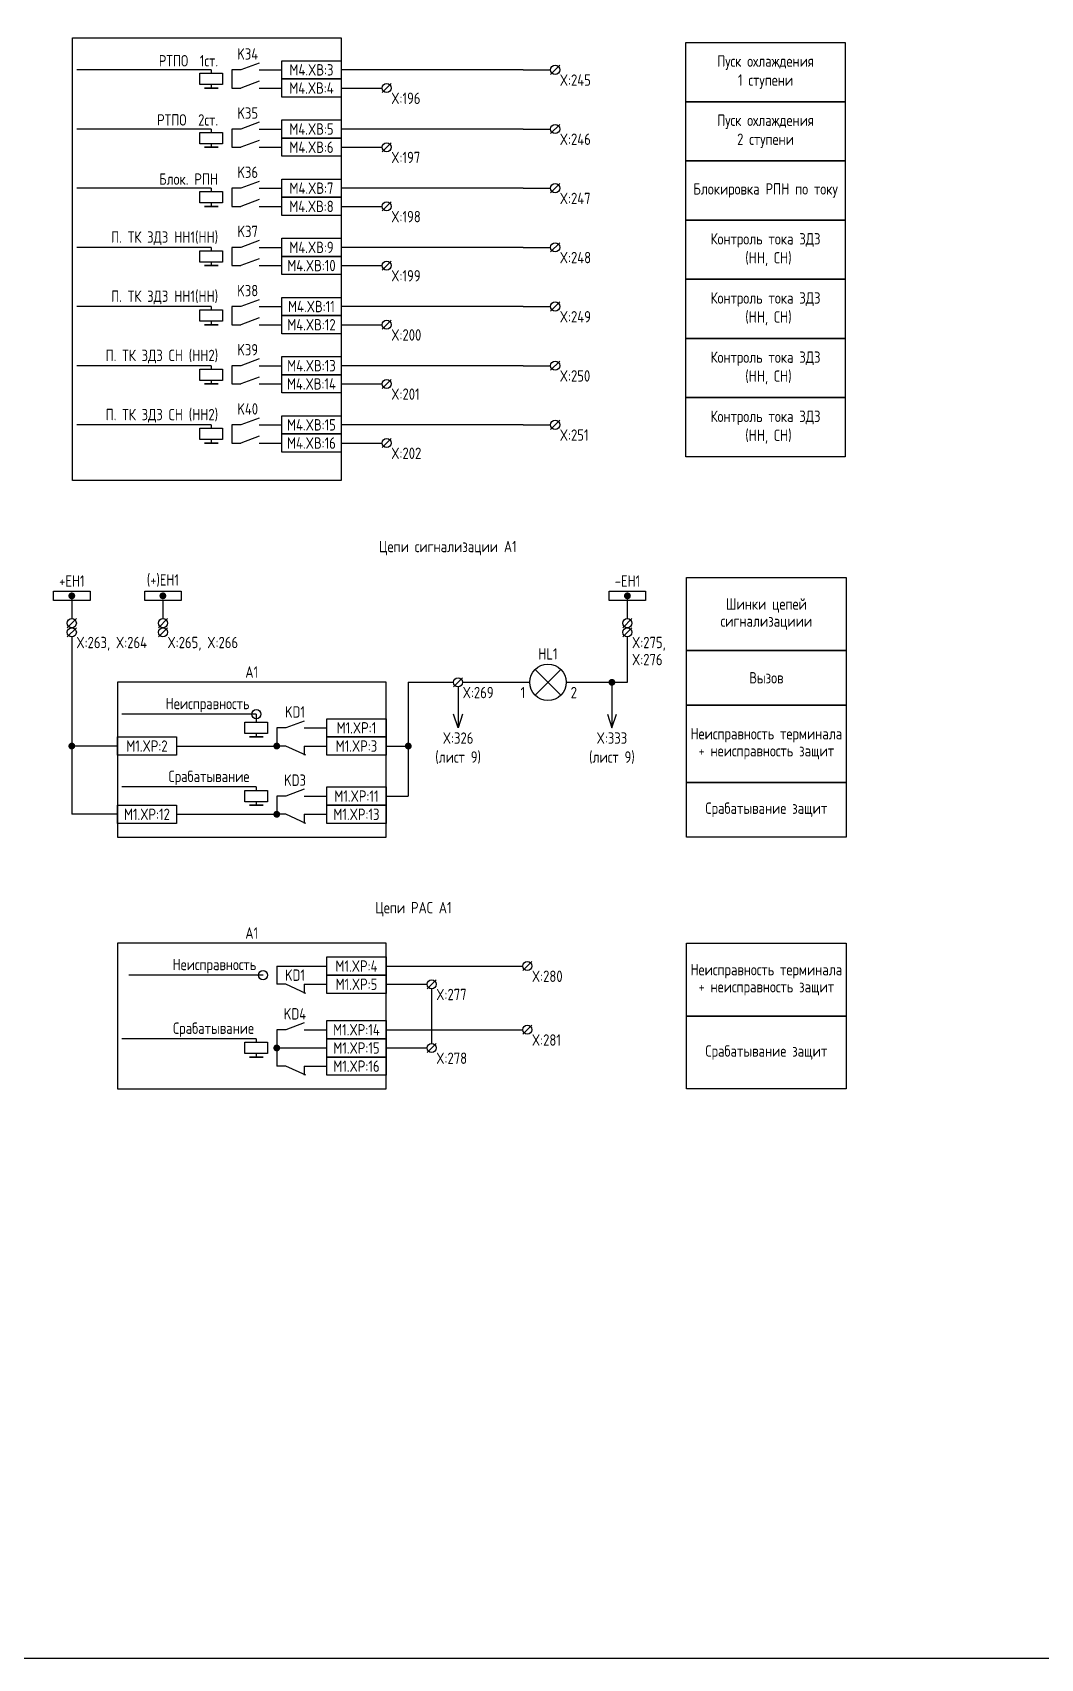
# Model space of a CAD drawing. Header units: millimetres. Extents: x -1533 to 5846, y -90 to 586.
# Drawn here: x 2321.5 to 2542.8, y -90 to 267.3 of the extents above; entities that cross this region are included whole.
import ezdxf

# ---------------------------------------------------------------- set-up
doc = ezdxf.new("R2010")
doc.units = ezdxf.units.MM
doc.styles.add('Gost_type_A', font='GOST_A.TTF')

# ---------------------------------------------------------------- blocks, each defined once
blk = doc.blocks.new('POINT')
at = {"const_width": 0.75}
blk.add_lwpolyline([(-0.375, 0, 1), (0.375, 0, 1)], format="xyb", close=True, dxfattribs=at)
blk = doc.blocks.new('Шинка')
blk.add_lwpolyline([(-4, 1), (4, 1), (4, -1), (-4, -1)], close=True)
blk.add_blockref('POINT', (0, 0))

msp = doc.modelspace()

# ---------------------------------------------------------------- linework, layer by layer
for p, q in [((2360.78, 259.05), (2331.28, 259.05)), ((2360.78, 259.05), (2360.78, 258.3)), ((2429.28, 259.05), (2389.28, 259.05)), ((2437.29, 260.05), (2435.29, 258.05)), ((2360.78, 255.8), (2360.78, 255.05)), ((2389.28, 255.05), (2398.28, 255.05)), ((2400.29, 256.05), (2398.29, 254.05)), ((2437.29, 247.05), (2435.29, 245.05)), ((2360.78, 246.05), (2331.28, 246.05)), ((2360.78, 246.05), (2360.78, 245.3)), ((2429.28, 246.05), (2389.28, 246.05)), ((2400.29, 243.05), (2398.29, 241.05)), ((2360.78, 242.8), (2360.78, 242.05)), ((2389.28, 242.05), (2398.28, 242.05)), ((2360.78, 233.05), (2331.28, 233.05)), ((2360.78, 233.05), (2360.78, 232.3)), ((2429.28, 233.05), (2389.28, 233.05)), ((2437.29, 234.05), (2435.29, 232.05)), ((2360.78, 229.8), (2360.78, 229.05)), ((2389.28, 229.05), (2398.28, 229.05)), ((2400.29, 230.05), (2398.29, 228.05)), ((2360.78, 220.05), (2331.28, 220.05)), ((2360.78, 220.05), (2360.78, 219.3)), ((2429.28, 220.05), (2389.28, 220.05)), ((2437.29, 221.05), (2435.29, 219.05)), ((2360.78, 216.8), (2360.78, 216.05)), ((2389.28, 216.05), (2398.28, 216.05)), ((2400.29, 217.05), (2398.29, 215.05)), ((2437.29, 208.05), (2435.29, 206.05)), ((2360.78, 207.05), (2331.28, 207.05)), ((2360.78, 207.05), (2360.78, 206.3)), ((2360.78, 203.8), (2360.78, 203.05)), ((2429.28, 207.05), (2389.28, 207.05)), ((2400.29, 204.05), (2398.29, 202.05)), ((2389.28, 203.05), (2398.28, 203.05)), ((2360.78, 194.05), (2331.28, 194.05)), ((2360.78, 194.05), (2360.78, 193.3)), ((2429.28, 194.05), (2389.28, 194.05)), ((2437.29, 195.05), (2435.29, 193.05)), ((2360.78, 190.8), (2360.78, 190.05)), ((2389.28, 190.05), (2398.28, 190.05)), ((2400.29, 191.05), (2398.29, 189.05)), ((2360.78, 181.05), (2331.28, 181.05)), ((2360.78, 181.05), (2360.78, 180.3)), ((2429.28, 181.05), (2389.28, 181.05)), ((2437.29, 182.05), (2435.29, 180.05)), ((2360.78, 177.8), (2360.78, 177.05)), ((2389.28, 177.05), (2398.28, 177.05)), ((2400.29, 178.05), (2398.29, 176.05)), ((2330.16, 143.48), (2330.16, 138.48)), ((2452.15, 138.48), (2452.15, 143.48)), ((2350.16, 142.48), (2350.16, 138.48)), ((2331.16, 138.48), (2329.16, 136.48)), ((2331.16, 136.48), (2329.16, 134.48)), ((2351.16, 138.48), (2349.16, 136.48)), ((2351.16, 136.48), (2349.16, 134.48)), ((2453.15, 138.48), (2451.15, 136.48)), ((2453.15, 136.48), (2451.15, 134.48)), ((2452.15, 136.48), (2452.15, 136.49)), ((2452.15, 136.48), (2452.15, 136.49)), ((2330.16, 134.48), (2330.16, 95.48)), ((2452.15, 124.48), (2452.15, 134.48)), ((2415.97, 125.48), (2413.97, 123.48)), ((2431.87, 127.31), (2437.53, 121.65)), ((2437.53, 127.31), (2431.87, 121.65)), ((2404.04, 124.48), (2413.97, 124.48)), ((2404.04, 124.48), (2404.04, 99.48)), ((2414.97, 123.48), (2414.97, 114.48)), ((2415.97, 124.48), (2430.7, 124.48)), ((2438.7, 124.48), (2452.15, 124.48)), ((2448.74, 124.48), (2448.74, 114.48)), ((2370.66, 117.48), (2341.16, 117.48)), ((2370.66, 117.48), (2370.66, 115.73)), ((2370.66, 113.23), (2370.66, 112.48)), ((2340.16, 110.48), (2330.16, 110.48)), ((2381.16, 110.48), (2381.16, 108.48)), ((2399.16, 110.48), (2404.04, 110.48)), ((2370.66, 101.48), (2341.16, 101.48)), ((2370.66, 101.48), (2370.66, 100.73)), ((2370.66, 98.23), (2370.66, 97.48)), ((2399.16, 99.48), (2404.04, 99.48)), ((2340.16, 95.48), (2330.16, 95.48)), ((2381.16, 95.48), (2381.16, 93.48)), ((2375.16, 62.14), (2375.16, 58.14)), ((2399.16, 62.14), (2429.16, 62.14)), ((2431.17, 63.14), (2429.17, 61.14)), ((2372.16, 60.14), (2342.66, 60.14)), ((2381.16, 58.14), (2381.16, 56.14)), ((2399.16, 58.14), (2408.16, 58.14)), ((2410.16, 59.14), (2408.16, 57.14)), ((2409.16, 57.14), (2409.16, 45.14)), ((2399.16, 48.14), (2429.16, 48.14)), ((2431.17, 49.14), (2429.17, 47.14)), ((2370.66, 46.14), (2341.16, 46.14)), ((2370.66, 46.14), (2370.66, 45.39)), ((2370.66, 42.89), (2370.66, 42.14)), ((2399.16, 44.14), (2408.16, 44.14)), ((2410.16, 45.14), (2408.16, 43.14)), ((2381.16, 40.14), (2381.16, 38.14))]:
    msp.add_line(p, q)
at = {"ltscale": 1.08}
for p, q in [((2367.28, 259.05), (2365.28, 259.05)), ((2365.28, 259.05), (2365.28, 255.05)), ((2371.28, 259.05), (2376.28, 259.05)), ((2365.28, 255.05), (2367.28, 255.05)), ((2371.28, 255.05), (2376.28, 255.05)), ((2367.28, 246.05), (2365.28, 246.05)), ((2365.28, 246.05), (2365.28, 242.05)), ((2371.28, 246.05), (2376.28, 246.05)), ((2365.28, 242.05), (2367.28, 242.05)), ((2371.28, 242.05), (2376.28, 242.05)), ((2367.28, 233.05), (2365.28, 233.05)), ((2365.28, 233.05), (2365.28, 229.05)), ((2371.28, 233.05), (2376.28, 233.05)), ((2365.28, 229.05), (2367.28, 229.05)), ((2371.28, 229.05), (2376.28, 229.05)), ((2367.28, 220.05), (2365.28, 220.05)), ((2365.28, 220.05), (2365.28, 216.05)), ((2371.28, 220.05), (2376.28, 220.05)), ((2365.28, 216.05), (2367.28, 216.05)), ((2371.28, 216.05), (2376.28, 216.05)), ((2367.28, 207.05), (2365.28, 207.05)), ((2365.28, 207.05), (2365.28, 203.05)), ((2371.28, 207.05), (2376.28, 207.05)), ((2365.28, 203.05), (2367.28, 203.05)), ((2371.28, 203.05), (2376.28, 203.05)), ((2367.28, 194.05), (2365.28, 194.05)), ((2365.28, 194.05), (2365.28, 190.05)), ((2371.28, 194.05), (2376.28, 194.05)), ((2365.28, 190.05), (2367.28, 190.05)), ((2371.28, 190.05), (2376.28, 190.05)), ((2367.28, 181.05), (2365.28, 181.05)), ((2365.28, 181.05), (2365.28, 177.05)), ((2371.28, 181.05), (2376.28, 181.05)), ((2365.28, 177.05), (2367.28, 177.05)), ((2371.28, 177.05), (2376.28, 177.05)), ((2377.16, 114.48), (2375.16, 114.48)), ((2375.16, 114.48), (2375.16, 110.48)), ((2381.16, 114.48), (2386.16, 114.48)), ((2353.16, 110.48), (2375.16, 110.48)), ((2377.16, 110.48), (2375.16, 110.48)), ((2381.16, 110.48), (2386.16, 110.48)), ((2377.16, 99.48), (2375.16, 99.48)), ((2375.16, 99.48), (2375.16, 95.48)), ((2381.16, 99.48), (2386.16, 99.48)), ((2353.16, 95.48), (2375.16, 95.48)), ((2377.16, 95.48), (2375.16, 95.48)), ((2381.16, 95.48), (2386.16, 95.48)), ((2375.16, 62.14), (2386.16, 62.14)), ((2377.16, 58.14), (2375.16, 58.14)), ((2381.16, 58.14), (2386.16, 58.14)), ((2377.16, 48.14), (2375.16, 48.14)), ((2375.16, 48.14), (2375.16, 40.14)), ((2381.16, 48.14), (2386.16, 48.14)), ((2375.16, 44.14), (2386.16, 44.14)), ((2377.16, 40.14), (2375.16, 40.14)), ((2381.16, 40.14), (2386.16, 40.14))]:
    msp.add_line(p, q, dxfattribs=at)
at = {"ltscale": 4.32}
for p, q in [((2371.28, 260.55), (2367.28, 259.05)), ((2371.28, 256.55), (2367.28, 255.05)), ((2371.28, 247.55), (2367.28, 246.05)), ((2371.28, 243.55), (2367.28, 242.05)), ((2371.28, 234.55), (2367.28, 233.05)), ((2371.28, 230.55), (2367.28, 229.05)), ((2371.28, 221.55), (2367.28, 220.05)), ((2371.28, 217.55), (2367.28, 216.05)), ((2371.28, 208.55), (2367.28, 207.05)), ((2371.28, 204.55), (2367.28, 203.05)), ((2371.28, 195.55), (2367.28, 194.05)), ((2371.28, 191.55), (2367.28, 190.05)), ((2371.28, 182.55), (2367.28, 181.05)), ((2371.28, 178.55), (2367.28, 177.05)), ((2381.16, 115.98), (2377.16, 114.48)), ((2381.55, 108.49), (2377.16, 110.48)), ((2381.16, 100.98), (2377.16, 99.48)), ((2381.55, 93.49), (2377.16, 95.48)), ((2381.55, 56.14), (2377.16, 58.14)), ((2381.16, 49.64), (2377.16, 48.14)), ((2381.55, 38.14), (2377.16, 40.14))]:
    msp.add_line(p, q, dxfattribs=at)
at = {"ltscale": 4}
for p, q in [((2429.28, 259.05), (2435.29, 259.05)), ((2429.28, 246.05), (2435.29, 246.05)), ((2429.28, 233.05), (2435.29, 233.05)), ((2429.28, 220.05), (2435.29, 220.05)), ((2429.28, 207.05), (2435.29, 207.05)), ((2429.28, 194.05), (2435.29, 194.05)), ((2429.28, 181.05), (2435.29, 181.05))]:
    msp.add_line(p, q, dxfattribs=at)
for points in [[(-1533, 586), (5845.64, 586), (5845.64, -90), (-1533, -90)], [(2330.28, 266.05), (2389.28, 266.05), (2389.28, 168.85), (2330.28, 168.85)], [(2464.97, 265.05), (2499.97, 265.05), (2499.97, 252.05), (2464.97, 252.05)], [(2376.28, 261.05), (2389.28, 261.05), (2389.28, 257.05), (2376.28, 257.05)], [(2363.28, 258.3), (2363.28, 255.8), (2358.28, 255.8), (2358.28, 258.3)], [(2362.28, 255.05), (2359.28, 255.05)], [(2376.28, 257.05), (2389.28, 257.05), (2389.28, 253.05), (2376.28, 253.05)], [(2464.97, 252.05), (2499.97, 252.05), (2499.97, 239.05), (2464.97, 239.05)], [(2376.28, 248.05), (2389.28, 248.05), (2389.28, 244.05), (2376.28, 244.05)], [(2363.28, 245.3), (2363.28, 242.8), (2358.28, 242.8), (2358.28, 245.3)], [(2376.28, 244.05), (2389.28, 244.05), (2389.28, 240.05), (2376.28, 240.05)], [(2362.28, 242.05), (2359.28, 242.05)], [(2464.97, 239.05), (2499.97, 239.05), (2499.97, 226.05), (2464.97, 226.05)], [(2363.28, 232.3), (2363.28, 229.8), (2358.28, 229.8), (2358.28, 232.3)], [(2376.28, 235.05), (2389.28, 235.05), (2389.28, 231.05), (2376.28, 231.05)], [(2362.28, 229.05), (2359.28, 229.05)], [(2376.28, 231.05), (2389.28, 231.05), (2389.28, 227.05), (2376.28, 227.05)], [(2464.97, 226.05), (2499.97, 226.05), (2499.97, 213.05), (2464.97, 213.05)], [(2376.28, 222.05), (2389.28, 222.05), (2389.28, 218.05), (2376.28, 218.05)], [(2363.28, 219.3), (2363.28, 216.8), (2358.28, 216.8), (2358.28, 219.3)], [(2376.28, 218.05), (2389.28, 218.05), (2389.28, 214.05), (2376.28, 214.05)], [(2362.28, 216.05), (2359.28, 216.05)], [(2464.97, 213.05), (2499.97, 213.05), (2499.97, 200.05), (2464.97, 200.05)], [(2376.28, 209.05), (2389.28, 209.05), (2389.28, 205.05), (2376.28, 205.05)], [(2363.28, 206.3), (2363.28, 203.8), (2358.28, 203.8), (2358.28, 206.3)], [(2376.28, 205.05), (2389.28, 205.05), (2389.28, 201.05), (2376.28, 201.05)], [(2362.28, 203.05), (2359.28, 203.05)], [(2464.97, 200.05), (2499.97, 200.05), (2499.97, 187.05), (2464.97, 187.05)], [(2363.28, 193.3), (2363.28, 190.8), (2358.28, 190.8), (2358.28, 193.3)], [(2376.28, 196.05), (2389.28, 196.05), (2389.28, 192.05), (2376.28, 192.05)], [(2362.28, 190.05), (2359.28, 190.05)], [(2376.28, 192.05), (2389.28, 192.05), (2389.28, 188.05), (2376.28, 188.05)], [(2464.97, 187.05), (2499.97, 187.05), (2499.97, 174.05), (2464.97, 174.05)], [(2376.28, 183.05), (2389.28, 183.05), (2389.28, 179.05), (2376.28, 179.05)], [(2363.28, 180.3), (2363.28, 177.8), (2358.28, 177.8), (2358.28, 180.3)], [(2376.28, 179.05), (2389.28, 179.05), (2389.28, 175.05), (2376.28, 175.05)], [(2362.28, 177.05), (2359.28, 177.05)], [(2500.15, 131.48), (2465.15, 131.48), (2465.15, 147.48), (2500.15, 147.48)], [(2500.15, 119.48), (2465.15, 119.48), (2465.15, 131.48), (2500.15, 131.48)], [(2340.16, 90.48), (2399.16, 90.48), (2399.16, 124.48), (2340.16, 124.48)], [(2500.15, 102.48), (2465.15, 102.48), (2465.15, 119.48), (2500.15, 119.48)], [(2373.16, 115.73), (2373.16, 113.23), (2368.16, 113.23), (2368.16, 115.73)], [(2386.16, 116.48), (2399.16, 116.48), (2399.16, 112.48), (2386.16, 112.48)], [(2340.16, 112.48), (2353.16, 112.48), (2353.16, 108.48), (2340.16, 108.48)], [(2372.16, 112.48), (2369.16, 112.48)], [(2386.16, 112.48), (2399.16, 112.48), (2399.16, 108.48), (2386.16, 108.48)], [(2373.16, 100.73), (2373.16, 98.23), (2368.16, 98.23), (2368.16, 100.73)], [(2386.16, 101.48), (2399.16, 101.48), (2399.16, 97.48), (2386.16, 97.48)], [(2500.15, 90.48), (2465.15, 90.48), (2465.15, 102.48), (2500.15, 102.48)], [(2340.16, 97.48), (2353.16, 97.48), (2353.16, 93.48), (2340.16, 93.48)], [(2372.16, 97.48), (2369.16, 97.48)], [(2386.16, 97.48), (2399.16, 97.48), (2399.16, 93.48), (2386.16, 93.48)], [(2340.16, 35.14), (2399.16, 35.14), (2399.16, 67.14), (2340.16, 67.14)], [(2500.15, 51.14), (2465.15, 51.14), (2465.15, 67.14), (2500.15, 67.14)], [(2386.16, 64.14), (2399.16, 64.14), (2399.16, 60.14), (2386.16, 60.14)], [(2386.16, 60.14), (2399.16, 60.14), (2399.16, 56.14), (2386.16, 56.14)], [(2386.16, 50.14), (2399.16, 50.14), (2399.16, 46.14), (2386.16, 46.14)], [(2500.15, 35.14), (2465.15, 35.14), (2465.15, 51.14), (2500.15, 51.14)], [(2373.16, 45.39), (2373.16, 42.89), (2368.16, 42.89), (2368.16, 45.39)], [(2386.16, 46.14), (2399.16, 46.14), (2399.16, 42.14), (2386.16, 42.14)], [(2372.16, 42.14), (2369.16, 42.14)], [(2386.16, 42.14), (2399.16, 42.14), (2399.16, 38.14), (2386.16, 38.14)]]:
    msp.add_lwpolyline(points, close=True)
for points in [[(2415.97, 117.48), (2414.97, 114.48), (2413.97, 117.48)], [(2447.74, 117.48), (2448.74, 114.48), (2449.74, 117.48)]]:
    msp.add_lwpolyline(points)
for centre, radius in [((2436.29, 259.05), 1), ((2399.29, 255.05), 1), ((2436.29, 246.05), 1), ((2399.29, 242.05), 1), ((2436.29, 233.05), 1), ((2399.29, 229.05), 1), ((2436.29, 220.05), 1), ((2399.29, 216.05), 1), ((2436.29, 207.05), 1), ((2399.29, 203.05), 1), ((2436.29, 194.05), 1), ((2399.29, 190.05), 1), ((2436.29, 181.05), 1), ((2399.29, 177.05), 1), ((2330.16, 137.48), 1), ((2330.16, 135.48), 1), ((2350.16, 137.48), 1), ((2350.16, 135.48), 1), ((2452.15, 137.48), 1), ((2452.15, 135.48), 1), ((2414.97, 124.48), 1), ((2434.7, 124.48), 4), ((2370.66, 117.48), 1), ((2372.16, 60.14), 1), ((2430.17, 62.14), 1), ((2409.16, 58.14), 1), ((2430.17, 48.14), 1), ((2409.16, 44.14), 1)]:
    msp.add_circle(centre, radius)

# ---------------------------------------------------------------- block references
for name, p in [('Шинка', (2330.16, 143.48)), ('Шинка', (2350.16, 143.48)), ('Шинка', (2452.15, 143.48)), ('POINT', (2448.74, 124.48)), ('POINT', (2330.16, 110.48)), ('POINT', (2375.16, 110.48)), ('POINT', (2404.04, 110.48)), ('POINT', (2375.16, 95.48)), ('POINT', (2375.16, 44.14))]:
    msp.add_blockref(name, p)

# ---------------------------------------------------------------- texts
at = {"char_height": 2.5, "style": 'Gost_type_A'}
for s, insert, width, attachment_point in [('РТПО  1ст.', (2362.28, 261.05), 31.0015, 6), ('K34', (2368.78, 262.55), 5, 5), ('Пуск охлаждения \\P1 ступени', (2482.47, 258.55), 34.9988, 5), ('M4.XВ:3', (2382.78, 259.05), 13, 5), ('M4.XВ:4', (2382.78, 255.05), 13, 5), ('K35', (2368.78, 249.55), 5, 5), ('РТПО  2ст.', (2362.28, 248.05), 31.0015, 6), ('M4.XВ:5', (2382.78, 246.05), 13, 5), ('Пуск охлаждения \\P2 ступени', (2482.47, 245.55), 34.9988, 5), ('M4.XВ:6', (2382.78, 242.05), 13, 5), ('Блок. РПН', (2362.28, 235.05), 31.0015, 6), ('K36', (2368.78, 236.55), 5, 5), ('M4.XВ:7', (2382.78, 233.05), 13, 5), ('Блокировка РПН по току', (2482.47, 232.55), 34.9988, 5), ('M4.XВ:8', (2382.78, 229.05), 13, 5), ('П. ТК ЗДЗ НН1(НН)', (2362.28, 222.05), 31.0015, 6), ('K37', (2368.78, 223.55), 5, 5), ('Контроль тока ЗДЗ \\P (НН, СН)', (2482.47, 219.55), 34.9988, 5), ('M4.XВ:9', (2382.78, 220.05), 13, 5), ('M4.XВ:10', (2382.78, 216.05), 13, 5), ('П. ТК ЗДЗ НН1(НН)', (2362.28, 209.05), 31.0015, 6), ('K38', (2368.78, 210.55), 5, 5), ('M4.XВ:11', (2382.78, 207.05), 13, 5), ('Контроль тока ЗДЗ \\P (НН, СН)', (2482.47, 206.55), 34.9988, 5), ('M4.XВ:12', (2382.78, 203.05), 13, 5), ('П. ТК ЗДЗ СН (НН2)', (2362.28, 196.05), 31.0015, 6), ('K39', (2368.78, 197.55), 5, 5), ('Контроль тока ЗДЗ \\P (НН, СН)', (2482.47, 193.55), 34.9988, 5), ('M4.XВ:13', (2382.78, 194.05), 13, 5), ('M4.XВ:14', (2382.78, 190.05), 13, 5), ('K40', (2368.78, 184.55), 5, 5), ('П. ТК ЗДЗ СН (НН2)', (2362.28, 183.05), 31.0015, 6), ('M4.XВ:15', (2382.78, 181.05), 13, 5), ('Контроль тока ЗДЗ \\P (НН, СН)', (2482.47, 180.55), 34.9988, 5), ('M4.XВ:16', (2382.78, 177.05), 13, 5), ('+EH1', (2330.16, 145.48), 10, 8), ('(+)EH1', (2350.16, 145.48), 10, 8), ('-EH1', (2452.15, 145.48), 10, 8), ('HL1', (2434.7, 129.48), 14, 8), ('1', (2429.7, 123.48), 6, 3), ('2', (2439.7, 123.48), 6, 1), ('KD1', (2379.16, 117.98), 8, 5), ('M1.XP:1', (2392.66, 114.48), 13, 5), ('M1.XP:2', (2346.66, 110.48), 13, 5), ('M1.XP:3', (2392.66, 110.48), 13, 5), ('X:326\\P(лист 9)', (2414.97, 113.48), 19, 2), ('X:333\\P(лист 9)', (2448.74, 113.48), 19, 2), ('KD3', (2379.16, 102.98), 8, 5), ('M1.XP:11', (2392.66, 99.48), 13, 5), ('M1.XP:12', (2346.66, 95.48), 13, 5), ('M1.XP:13', (2392.66, 95.48), 13, 5), ('KD1', (2379.16, 60.14), 8, 5), ('M1.XP:4', (2392.66, 62.14), 13, 5), ('M1.XP:5', (2392.66, 58.14), 13, 5), ('KD4', (2379.16, 51.64), 8, 5), ('M1.XP:14', (2392.66, 48.14), 13, 5), ('M1.XP:15', (2392.66, 44.14), 13, 5), ('M1.XP:16', (2392.66, 40.14), 13, 5)]:
    msp.add_mtext(s, dxfattribs=dict(at, insert=insert, width=width, attachment_point=attachment_point))
for s, insert, width, attachment_point, line_spacing_factor in [('X:245', (2437.29, 258.05), 8, 1, 0.9), ('X:196', (2400.29, 254.05), 8, 1, 0.9), ('X:246', (2437.29, 245.05), 8, 1, 0.9), ('X:197', (2400.29, 241.05), 8, 1, 0.9), ('X:247', (2437.29, 232.05), 8, 1, 0.9), ('X:198', (2400.29, 228.05), 8, 1, 0.9), ('X:248', (2437.29, 219.05), 8, 1, 0.9), ('X:199', (2400.29, 215.05), 8, 1, 0.9), ('X:249', (2437.29, 206.05), 8, 1, 0.9), ('X:200', (2400.29, 202.05), 8, 1, 0.9), ('X:250', (2437.29, 193.05), 8, 1, 0.9), ('X:201', (2400.29, 189.05), 8, 1, 0.9), ('X:251', (2437.29, 180.05), 8, 1, 0.9), ('X:202', (2400.29, 176.05), 8, 1, 0.9), ('Цепи сигнализации А1', (2412.72, 153.98), 197.5, 5, 0.9), ('Шинки цепей сигнализациии', (2482.65, 139.48), 35, 5, 0.9), ('X:263, X:264', (2331.16, 134.48), 16, 1, 0.9), ('X:265, X:266', (2351.16, 134.48), 16, 1, 0.9), ('X:275,\\PX:276', (2453.15, 134.48), 16, 1, 0.9), ('A1', (2369.66, 125.48), 59, 8, 0.9), ('Вызов', (2482.65, 125.48), 35, 5, 0.9), ('Неисправность', (2369.16, 119.48), 37, 6, 0.8), ('Неисправность терминала + неисправность защит', (2482.65, 110.98), 35, 5, 0.9), ('Срабатывание защит', (2482.65, 96.48), 35, 5, 0.9), ('Цепи РАС А1', (2405.16, 74.64), 191.9988, 5, 0.9), ('A1', (2369.66, 68.14), 59, 8, 0.9), ('Неисправность', (2370.66, 62.14), 37, 6, 0.8), ('X:280', (2431.17, 61.14), 8, 1, 0.9), ('Неисправность терминала + неисправность защит', (2482.65, 59.14), 35, 5, 0.9), ('X:277', (2410.17, 57.14), 8, 1, 0.9), ('X:281', (2431.17, 47.14), 8, 1, 0.9), ('X:278', (2410.17, 43.14), 8, 1, 0.9), ('Срабатывание защит', (2482.65, 43.14), 35, 5, 0.9)]:
    msp.add_mtext(s, dxfattribs=dict(at, insert=insert, width=width, attachment_point=attachment_point, line_spacing_factor=line_spacing_factor))
at = {"lineweight": 25, "insert": (2415.97, 123.48), "char_height": 2.5, "width": 16, "attachment_point": 1, "line_spacing_factor": 0.9, "style": 'Gost_type_A'}
msp.add_mtext('X:269', dxfattribs=at)
at = {"color": 6, "char_height": 2.5, "width": 37, "attachment_point": 6, "line_spacing_factor": 0.8, "style": 'Gost_type_A'}
for insert in [(2369.16, 103.48), (2370.16, 48.14)]:
    msp.add_mtext('Срабатывание', dxfattribs=dict(at, insert=insert))

doc.saveas('drawing.dxf')
